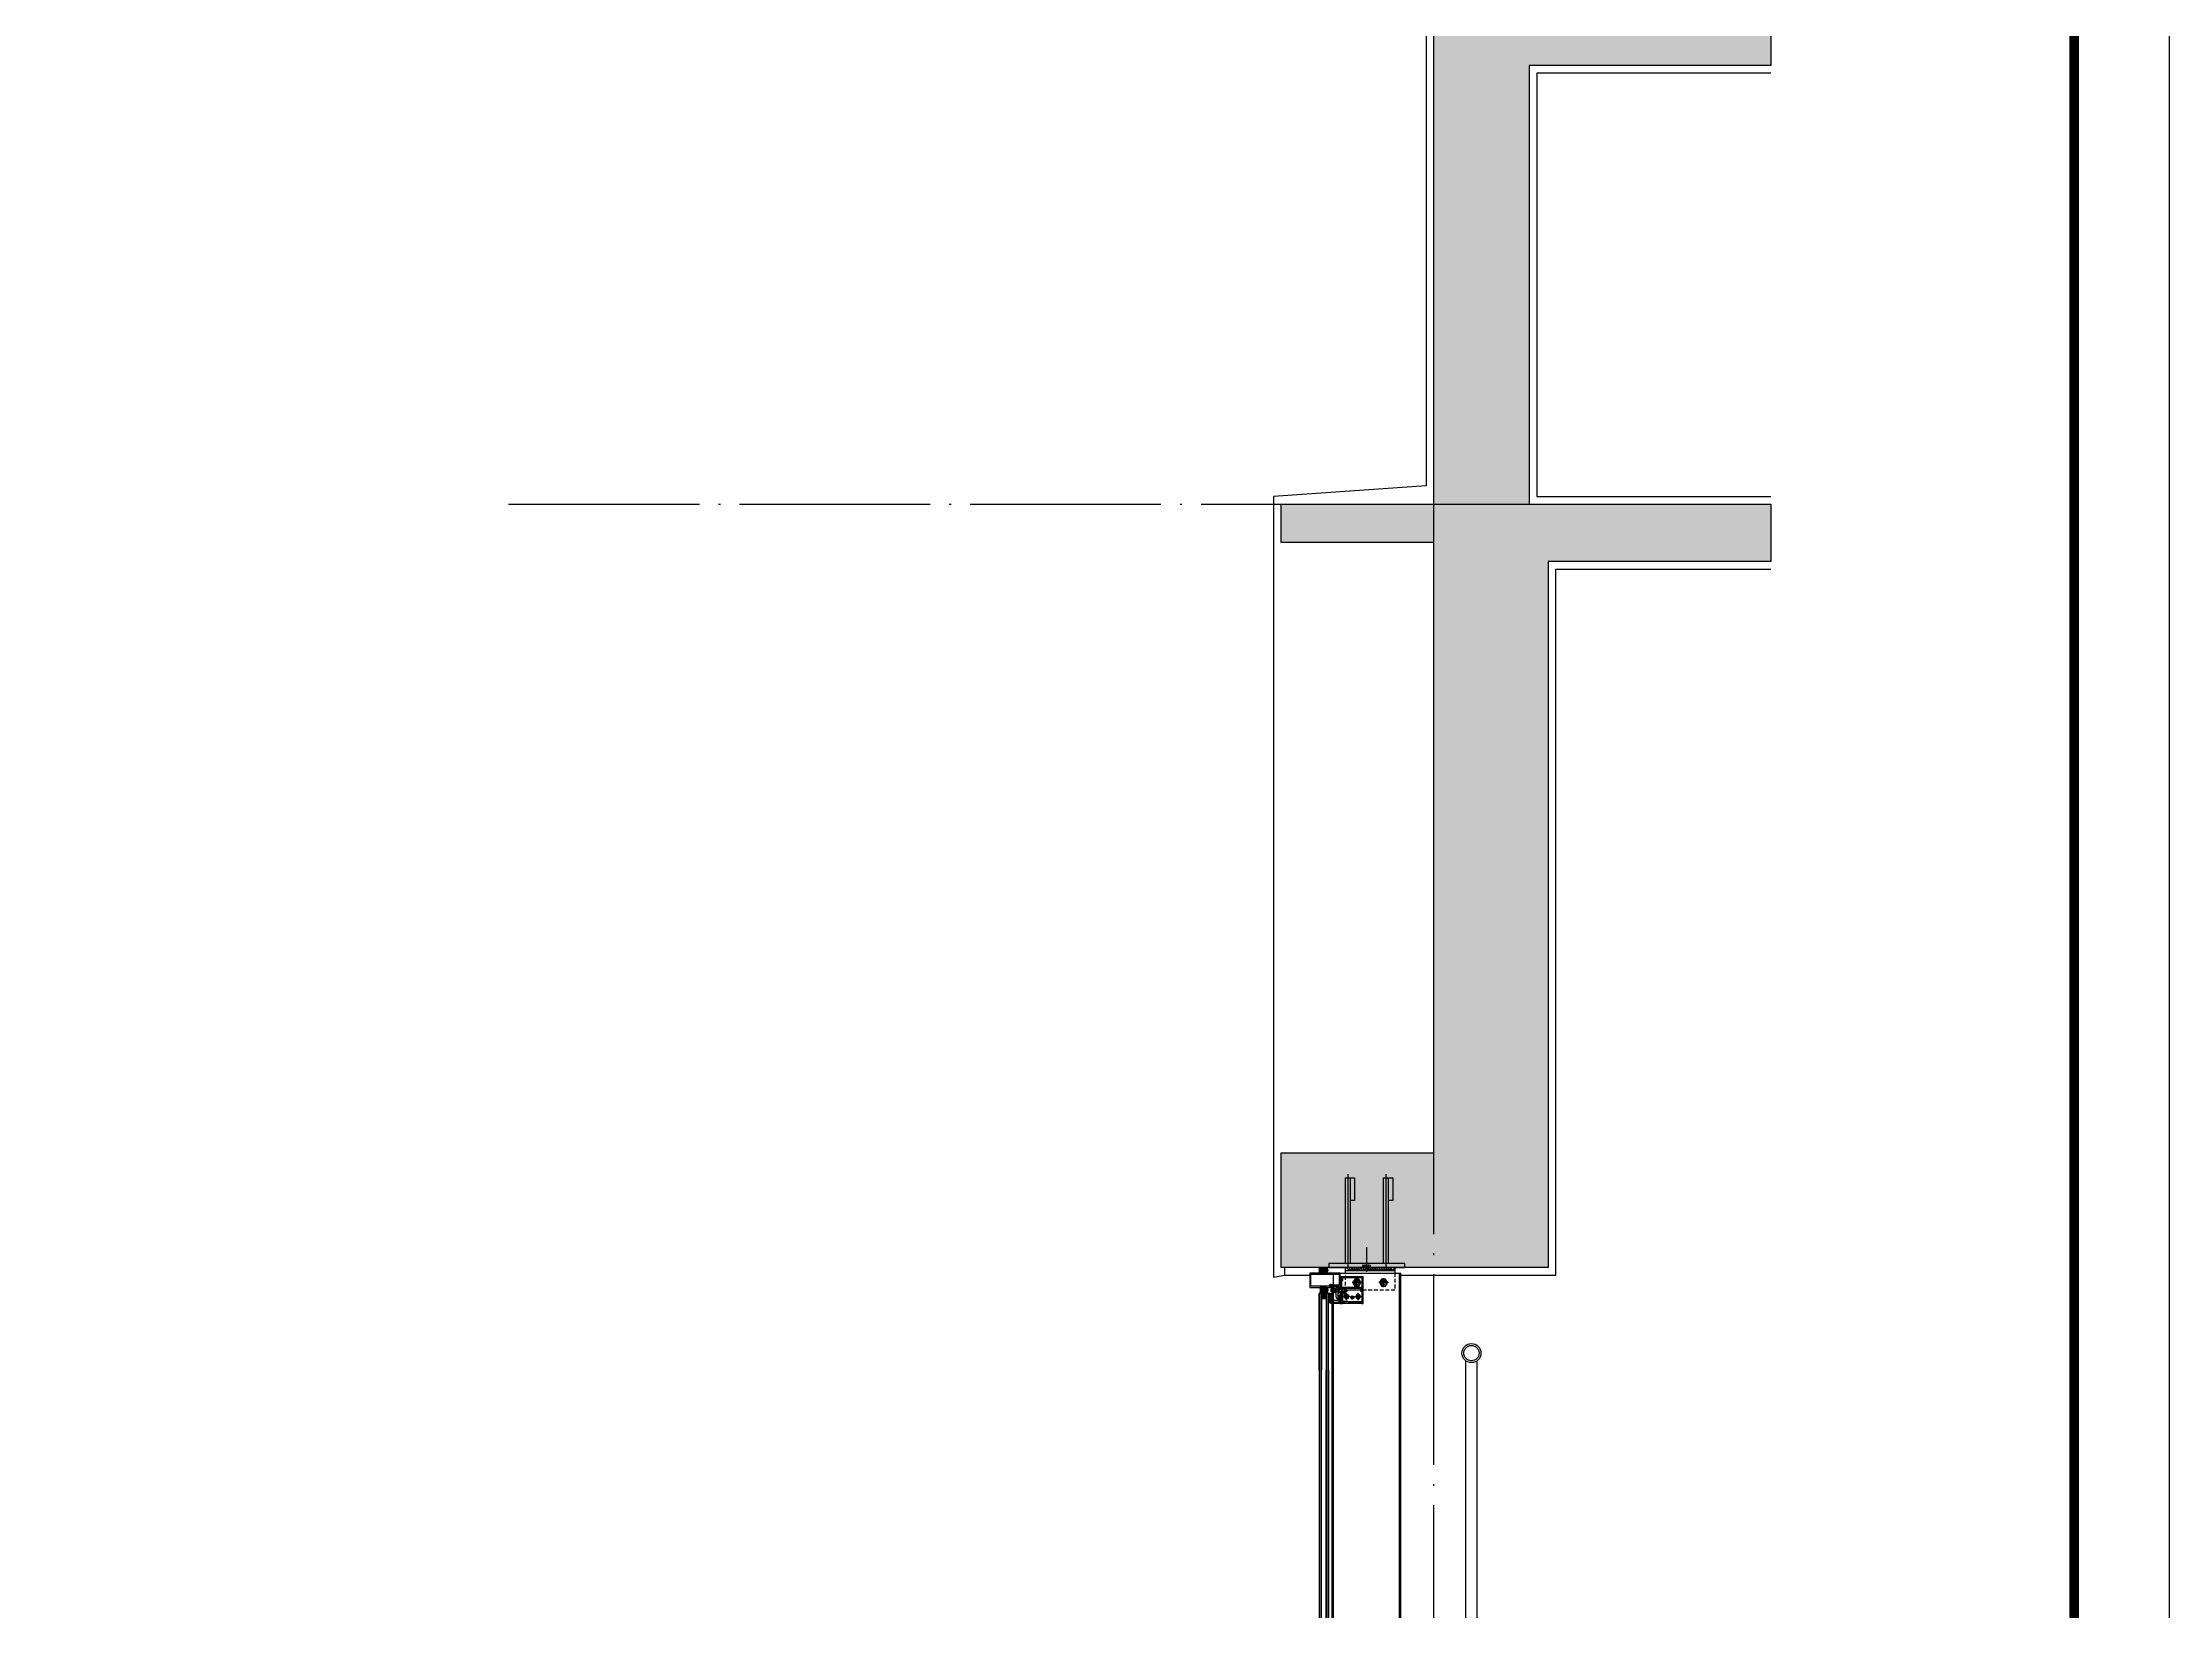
# Model space of a CAD drawing. Extents: x 6843040 to 15500510, y -6507076 to -4940511.
# Drawn here: x 7660575 to 7666151, y -6154446 to -6150335 of the extents above; entities that cross this region are included whole.
import ezdxf
from ezdxf.enums import TextEntityAlignment as Align

# ---------------------------------------------------------------- set-up
doc = ezdxf.new("R2010")
doc.units = 0
doc.header["$LTSCALE"] = 1000
doc.header["$MEASUREMENT"] = 0
for name, pattern in [('ACAD_ISO04W100', [30.5, 24, -3, 0.5, -3]), ('CENTER', [50.8, 31.75, -6.35, 6.35, -6.35]), ('CONTINOUS', [0]), ('DASH', [0.35, 0.25, -0.1]), ('DASHED', [0.75, 0.5, -0.25]), ('DOTE', [2.42, 2, -0.2, 0.02, -0.2]), ('HIDDEN', [0.375, 0.25, -0.125])]:
    doc.linetypes.add(name, pattern=pattern)
for name, color, linetype in [('-07B2-附件', 8, 'Continuous'), ('1', 1, 'Continuous'), ('3T_WOOD', 21, 'Continuous'), ('A.P', 21, 'Continuous'), ('Bolt', 240, 'Continuous'), ('CENTER中心线层', 1, 'CENTER'), ('COLUMN', 10, 'Continuous'), ('DOTE', 8, 'DOTE'), ('FASTENER紧固件', 2, 'Continuous'), ('FRSTENER紧固件', 2, 'Continuous'), ('GC', 3, 'Continuous'), ('LT-dim 20', 253, 'Continuous'), ('LT-dim 50', 253, 'Continuous'), ('LT-dim 8', 253, 'Continuous'), ('LT-Fill-玻璃1', 14, 'Continuous'), ('LT-中线', 6, 'Continuous'), ('LT-文字标注', 7, 'Continuous'), ('LT-焊缝', 1, 'Continuous'), ('LT-玻璃', 4, 'Continuous'), ('LT-细线', 1, 'Continuous'), ('LT-铝板', 31, 'Continuous'), ('PJ', 25, 'Continuous'), ('PUB_HATCH', 8, 'Continuous'), ('PUB_TITLE', 4, 'Continuous'), ('STELL', 2, 'Continuous'), ('WALL6', 5, 'Continuous'), ('XC', 61, 'Continuous'), ('XX', 8, 'DASHED'), ('ZX', 1, 'CENTER'), ('密封胶填充', 111, 'Continuous'), ('批荡层', 213, 'Continuous'), ('泡沫棒填充', 71, 'Continuous')]:
    doc.layers.add(name, color=color, linetype=linetype)
for name, color, linetype, lineweight in [('002CEN', 1, 'CENTER', 13), ('003DOT', 253, 'HIDDEN', 13), ('009CON', 6, 'CONTINOUS', 15)]:
    doc.layers.add(name, color=color, linetype=linetype, lineweight=lineweight)
doc.styles.add('LT-文字标注', font='romans.shx', dxfattribs={"width": 0.8, "bigfont": 'gbhzfs.shx'})

# ---------------------------------------------------------------- blocks, each defined once
blk = doc.blocks.new('gtdwer34')
at = {"layer": 'WALL6'}
h = blk.add_hatch(dxfattribs=at)
h.set_pattern_fill('ANSI32', color=256, scale=2, style=0)
h.set_pattern_definition([(45, (2115741.957, -882245.928), (-6.73519209, 6.73519209), []), (45, (2115746.447, -882245.928), (-6.73519209, 6.73519209), [])])
h.paths.add_polyline_path([(44309.1, -285946.8), (44243.2, -285946.8), (44243.2, -285953.2), (44309.1, -285953.2)])
for p, q in [((44261.4, -285908.7), (44261.4, -284868.8)), ((44291.4, -285908.8), (44291.4, -284868.8))]:
    blk.add_line(p, q, dxfattribs=at)
at = {"layer": 'WALL6', "linetype": 'DASH', "ltscale": 0.05}
for p, q in [((44261.4, -285946.8), (44261.4, -285908.7)), ((44291.4, -285946.8), (44291.3, -285908.7))]:
    blk.add_line(p, q, dxfattribs=at)
at = {"layer": 'WALL6'}
for points in [[(44249.6, -285924.1), (44249.6, -285919.6, 0.231992), (44261.4, -285908.7), (44290.9, -285908.7)], [(44303, -285924.1), (44303.1, -285919.6, -0.231992), (44291.3, -285908.7), (44285.9, -285908.7)]]:
    blk.add_lwpolyline(points, format="xyb", dxfattribs=at)
blk.add_lwpolyline([(44303.1, -285919.6), (44250, -285919.6)], dxfattribs=at)
blk.add_lwpolyline([(44243.2, -285946.8), (44309.1, -285946.8), (44309.1, -285953.2), (44243.2, -285953.2)], close=True, dxfattribs=at)
at = {"layer": 'WALL6', "linetype": 'DASH', "ltscale": 0.05}
for points in [[(44288.2, -286021.9), (44304.1, -286021.9), (44304.1, -285955.4), (44251, -285955.4), (44251, -286021.9), (44268.4, -286021.9)], [(44304.1, -286021.9), (44304.1, -285955.4), (44251, -285955.4), (44251, -286021.9), (44268.4, -286021.9)], [(44288.2, -286016.9), (44299.1, -286016.9), (44299.1, -285960.4), (44256, -285960.4), (44256, -286016.9), (44268.4, -286016.9)], [(44268.4, -286016.9), (44268.4, -286021.9)], [(44288.2, -286016.9), (44288.2, -286021.9)]]:
    blk.add_lwpolyline(points, dxfattribs=at)
at = {"layer": 'WALL6'}
for radius in [25, 20]:
    blk.add_circle((44276.4, -284848.8), radius, dxfattribs=at)
blk = doc.blocks.new('LT-BLK-20220127160324', base_point=(-28533.2, -2765.2))
at = {"color": 1, "linetype": 'ACAD_ISO04W100', "ltscale": 0.4}
for p, q in [((-28777.8, -2715.2), (-28533.2, -2715.2)), ((-28521.3, -2765.2), (-28586, -2765.2)), ((-28777.8, -2815.2), (-28533.2, -2815.2))]:
    blk.add_line(p, q, dxfattribs=at)
at = {"layer": 'GC', "color": 3}
blk.add_lwpolyline([(-28543.2, -2865.2), (-28543.2, -2665.2), (-28533.2, -2665.2), (-28533.2, -2865.2)], close=True, dxfattribs=at)
for points in [[(-28543.2, -2709.2), (-28768.2, -2709.2)], [(-28768.2, -2709.2), (-28768.2, -2733.2), (-28708.2, -2733.2), (-28708.2, -2721.2)], [(-28543.2, -2809.2), (-28768.2, -2809.2)], [(-28768.2, -2809.2), (-28768.2, -2833.2), (-28708.2, -2833.2), (-28708.2, -2821.2)]]:
    blk.add_lwpolyline(points, dxfattribs=at)
at = {"layer": 'GC', "ltscale": 3}
for points in [[(-28768.2, -2721.2), (-28543.2, -2721.2)], [(-28768.2, -2821.2), (-28543.2, -2821.2)]]:
    blk.add_lwpolyline(points, dxfattribs=at)
at = {"layer": 'LT-文字标注', "style": 'LT-文字标注', "width": 0.8}
blk.add_text('MJ-01', height=6, rotation=270, dxfattribs=at).set_placement((-28541.6, -2776.9), align=Align.BOTTOM_RIGHT)
blk = doc.blocks.new('LT-BLK-20221110170712', base_point=(70366.6, 148976.2))
at = {"layer": 'LT-铝板'}
blk.add_lwpolyline([(70377.3, 148988.7), (70366.8, 148988.7, 0.414214), (70366.3, 148988.2), (70366.3, 148986.2, 0.414214), (70366.8, 148985.7), (70370.3, 148985.7, -0.414214), (70370.8, 148985.2), (70370.8, 148981.7), (70370.8, 148978.2, -0.414214), (70370.3, 148977.7), (70366.8, 148977.7, 0.414214), (70366.3, 148977.2), (70366.3, 148975.2, 0.414214), (70366.8, 148974.7), (70372.3, 148974.7, -0.414214), (70372.8, 148974.2), (70372.8, 148962.7, -0.414214), (70372.3, 148962.2, 0.414214), (70371.8, 148961.7), (70371.8, 148960.7, 0.414214), (70372.3, 148960.2), (70375.3, 148960.2, 0.339454), (70375.8, 148960.6), (70377.3, 148966.2), (70377.3, 148981.2), (70376.8, 148981.7), (70377.3, 148982.2)], format="xyb", close=True, dxfattribs=at)
blk = doc.blocks.new('LT-BLK-20221110170740', base_point=(70370.1, 148964.7))
at = {"layer": 'LT-细线', "lineweight": 25}
blk.add_lwpolyline([(70366.5, 148952.2), (70366.5, 148951.4, 0.414214), (70366.7, 148951.2), (70367.6, 148951.2, 0.414214), (70367.8, 148951.4), (70367.8, 148963.2, -0.414214), (70368, 148963.3), (70369, 148963.3, -0.487404), (70369.1, 148963.2), (70369.1, 148962, 0.414214), (70369.3, 148961.8), (70370, 148961.8, 0.414214), (70370.1, 148962), (70370.1, 148967.5, 0.414214), (70370, 148967.6), (70369.3, 148967.6, 0.414214), (70369.1, 148967.5), (70369.1, 148966.3, -0.487404), (70369, 148966.1), (70368, 148966.1, -0.414214), (70367.8, 148966.3), (70367.8, 148969, 0.414214), (70367.6, 148969.2), (70366.7, 148969.2, 0.414214), (70366.5, 148969), (70366.5, 148968.2, -0.287157), (70366.5, 148966.2, -0.287157), (70366.5, 148964.2, -0.287157), (70366.5, 148962.2, -0.287157), (70366.5, 148960.2, -0.287157), (70366.5, 148958.2, -0.287157), (70366.5, 148956.2, -0.287157), (70366.5, 148954.2, -0.287157)], format="xyb", close=True, dxfattribs=at)
blk = doc.blocks.new('LT-BLK-20221110170832', base_point=(70370.1, 148964.7))
at = {"layer": '1'}
h = blk.add_hatch(dxfattribs=at)
h.set_pattern_fill('ANSI31', color=252, scale=0.3, angle=-180, style=0)
h.set_pattern_definition([(315, (69125.05355, 144959.7555), (-0.6735192, -0.6735192), [])])
h.paths.add_polyline_path([(70367.8, 148963.2, -0.414214), (70368, 148963.3), (70369, 148963.3, -0.487404), (70369.1, 148963.2), (70369.1, 148962, 0.414214), (70369.3, 148961.8), (70370, 148961.8, 0.414214), (70370.1, 148962), (70370.1, 148967.5, 0.414214), (70370, 148967.6), (70369.3, 148967.6, 0.414214), (70369.1, 148967.5), (70369.1, 148966.3, -0.487404), (70369, 148966.1), (70368, 148966.1, -0.414214), (70367.8, 148966.3), (70367.8, 148969, 0.414214), (70367.6, 148969.2), (70366.7, 148969.2, 0.414214), (70366.5, 148969), (70366.5, 148968.2, -0.287157), (70366.5, 148966.2, -0.287157), (70366.5, 148964.2, -0.287157), (70366.5, 148962.2, -0.287157), (70366.5, 148960.2, -0.287157), (70366.5, 148958.2, -0.287157), (70366.5, 148956.2, -0.287157), (70366.5, 148954.2, -0.287157), (70366.5, 148952.2), (70366.5, 148951.4, 0.414214), (70366.7, 148951.2), (70367.6, 148951.2, 0.414214), (70367.8, 148951.4)])
at = {"layer": 'LT-细线'}
blk.add_blockref('LT-BLK-20221110170740', (70370.1, 148964.7), dxfattribs=at)
blk = doc.blocks.new('LT-BLK-20221110170731', base_point=(70370.1, 148951.3))
at = {"layer": 'LT-铝板'}
for points in [[(70391.5, 148949.7, 0.414214), (70391, 148950.2), (70389, 148950.2, -0.414214), (70387.5, 148951.7), (70387.5, 148976.2, 0.414214), (70387, 148976.7), (70386, 148976.7, 0.414214), (70385.5, 148976.2), (70385.5, 148959.2, -0.414214), (70385, 148958.7), (70372.6, 148958.7, -0.414214), (70372.1, 148959.2), (70372.1, 148969.8, -0.267949), (70372.4, 148970.3, 0.267949), (70372.6, 148970.7), (70372.6, 148970.7, 0.414214), (70372.1, 148971.2), (70367.4, 148971.2, 0.414214), (70366.6, 148970.5), (70366.6, 148970.5, 0.402543), (70367.3, 148969.7, -0.402543), (70367.8, 148969.2), (70367.8, 148967.2, 0.414214), (70368.3, 148966.7, 0.414214), (70368.8, 148967.2), (70368.8, 148967.7, -0.414214), (70369.3, 148968.2), (70369.6, 148968.2, -0.414214), (70370.1, 148967.7), (70370.1, 148961.7, -0.414214), (70369.6, 148961.2), (70369.3, 148961.2, -0.414214), (70368.8, 148961.7), (70368.8, 148962.2, 0.414214), (70368.3, 148962.7), (70368.3, 148962.7, 0.414214), (70367.8, 148962.2), (70367.8, 148951.2, -0.402543), (70367.3, 148950.7, 0.402543), (70366.6, 148950, 0.414214), (70367.4, 148949.2), (70391, 148949.2, 0.414214)], [(70385, 148951.2, 0.414214), (70385.5, 148951.7), (70385.5, 148956.7, 0.414214), (70385, 148957.2), (70370.3, 148957.2, 0.414214), (70369.8, 148956.7), (70369.8, 148951.7, 0.414214), (70370.3, 148951.2)]]:
    blk.add_lwpolyline(points, format="xyb", close=True, dxfattribs=at)
blk = doc.blocks.new('LT-BLK-20221110171121', base_point=(70395.5, 148950.2))
at = {"layer": '1'}
h = blk.add_hatch(dxfattribs=at)
h.set_pattern_fill('ANSI37', color=252, scale=0.5, angle=-180, style=0)
h.set_pattern_definition([(315, (70258.9578, 147994.0747), (-1.122532, -1.122532), []), (225, (70258.9578, 147994.0747), (-1.122532, 1.122532), [])])
h.paths.add_polyline_path([(70387.5, 148973.7), (70387.5, 148956.7), (70397.5, 148956.7), (70397.5, 148973.7)])
at = {"layer": '1', "color": 252}
for p, q in [((70397.5, 148948.9), (70387.5, 148956.7)), ((70397.5, 148956.7), (70387.5, 148948.9)), ((70397.5, 148948.9), (70387.5, 148956.7)), ((70397.5, 148956.7), (70387.5, 148948.9))]:
    blk.add_line(p, q, dxfattribs=at)
at = {"layer": 'LT-细线'}
for points in [[(70397.5, 148972.7), (70398.5, 148973.7), (70387.5, 148973.7)], [(70397.5, 148972.7), (70397.5, 148948.9), (70387.5, 148948.9), (70387.5, 148973.7)], [(70387.5, 148956.7), (70397.5, 148956.7)]]:
    blk.add_lwpolyline(points, dxfattribs=at)
blk = doc.blocks.new('LT-耐候密封胶缝')
at = {"layer": '密封胶填充'}
h = blk.add_hatch(dxfattribs=at)
h.set_pattern_fill('ANSI38', color=8, scale=0.04, angle=180, style=0)
h.set_pattern_definition([(225, (-9e-13, 6e-11), (0.0449013, -0.0449013), []), (315, (-9e-13, 6e-11), (0.134704, -0.0449013), [0.15875, -0.09525])])
edge = h.paths.add_edge_path()
edge.add_line((0.5, -1), (0.5, -0.02))
edge.add_arc((0, 1.8), 1.89, 254.6198, 285.3802, ccw=False)
edge.add_line((-0.5, -0.02), (-0.5, -1))
edge.add_arc((0, -1), 0.5, 0, 180, ccw=False)
at = {"layer": '泡沫棒填充'}
h = blk.add_hatch(dxfattribs=at)
h.set_pattern_fill('HONEY', color=8, scale=0.026667, angle=180, style=0)
h.set_pattern_definition([(180, (104.55329, -12.9341), (-0.127, -0.073323467), [0.08466667, -0.16933333]), (300, (104.55329, -12.9341), (0.126999985, -0.073323493), [0.08466667, -0.16933333]), (240, (104.55329, -12.9341), (-1.5e-08, -0.14664696), [-0.16933333, 0.08466667])])
h.paths.add_polyline_path([(0.5, -1, -1), (-0.5, -1, -1)])
at = {"layer": 'LT-细线'}
for points in [[(-0.5, -1), (-0.5, -0.02)], [(0.5, -0.02), (0.5, -1)]]:
    blk.add_lwpolyline(points, dxfattribs=at)
blk.add_lwpolyline([(-0.5, -0.02, 0.135029), (0.5, -0.02, 0.135029)], format="xyb", dxfattribs=at)
blk.add_circle((0, -1), 0.5, dxfattribs=at)
blk = doc.blocks.new('*U251')
at = {"layer": '-07B2-附件', "color": 6, "lineweight": -3}
for p, q in [((-5, 3.6), (-5, 0)), ((5, 0), (-5, 0)), ((-3, -15.1), (-3, 0)), ((0, 3.6), (0, 0)), ((0, 3.6), (0, 0)), ((3, -15.1), (3, 0)), ((5, 3.6), (5, 0)), ((6, -15.1), (-6, -15.1)), ((-6, -16.7), (-6, -15.1)), ((6, -16.7), (-6, -16.7)), ((-5.8, -23.1), (-5.8, -18.7)), ((-4.6, -18.3), (-4.6, -16.7)), ((4.6, -18.3), (-4.6, -18.3)), ((-4.3, -23.5), (4.3, -23.5)), ((3.9, -18.3), (-3.9, -18.3)), ((-3, -6), (-2.4, -7.2)), ((3, -6), (-3, -6)), ((3, -7.2), (-3, -7.2)), ((-3, -27.5), (-3, -23.5)), ((3, -27.5), (-3, -27.5)), ((-3, -27.5), (-2.4, -28.1)), ((-2.9, -23.1), (-2.9, -18.7)), ((-2.4, -15.1), (-2.4, -7.2)), ((-2.4, -28.1), (-2.4, -23.5)), ((2.4, -28.1), (-2.4, -28.1)), ((0, -18.3), (-0.9, -16.7)), ((0.9, -18.3), (0, -16.7)), ((3, -6), (2.4, -7.2)), ((2.4, -15.1), (2.4, -7.2)), ((2.4, -28.1), (2.4, -23.5)), ((3, -27.5), (2.4, -28.1)), ((2.9, -23.1), (2.9, -18.7)), ((3, -27.5), (3, -23.5)), ((4.6, -18.3), (4.6, -16.7)), ((5.8, -23.1), (5.8, -18.7)), ((6, -16.7), (6, -15.1))]:
    blk.add_line(p, q, dxfattribs=at)
blk.add_lwpolyline([(-2.5, 4.1), (2.5, 4.1)], dxfattribs=at)
for centre, radius, start, end in [((-2.5, -2.8), 6.91, 68.794, 111.206), ((2.5, -2.8), 6.91, 68.794, 111.206), ((-4.3, -21.2), 2.89, 60, 120), ((-4.3, -20.6), 2.89, 240, 300), ((0, -29.3), 11, 74.7385, 105.2615), ((0, -12.5), 11, 254.7385, 285.2615), ((4.3, -21.2), 2.89, 60, 120), ((4.3, -20.6), 2.89, 240, 300)]:
    blk.add_arc(centre, radius, start, end, dxfattribs=at)
blk = doc.blocks.new('*U167')
at = {"layer": 'CENTER中心线层', "ltscale": 3}
for p, q in [((5.2, 0), (-4.7, 0)), ((0, 5), (0, -5))]:
    blk.add_line(p, q, dxfattribs=at)
at = {"layer": 'FASTENER紧固件'}
for p, q in [((-2.5, 0.6), (-0.6, 0.4)), ((-2.1, 0.6), (-2.1, -0.6)), ((-1.6, 0.5), (-0.8, 0.8)), ((-0.5, 1.6), (-0.8, 0.8)), ((-0.8, 0.8), (-0.4, 0.4)), ((-0.6, 2.5), (-0.4, 0.6)), ((0.6, 2.1), (-0.6, 2.1)), ((-0.6, 0.4), (-0.4, 0.4)), ((-0.6, -0.4), (-0.6, 0.4)), ((-0.4, 0.4), (-0.4, 0.6)), ((-0.4, 0.6), (0.4, 0.6)), ((0.6, 2.5), (0.4, 0.6)), ((0.8, 0.8), (0.4, 0.4)), ((0.4, 0.6), (0.4, 0.4)), ((0.4, 0.4), (0.6, 0.4)), ((0.5, 1.6), (0.8, 0.8)), ((2.5, 0.6), (0.6, 0.4)), ((0.6, 0.4), (0.6, -0.4)), ((1.6, 0.5), (0.8, 0.8)), ((2.1, 0.6), (2.1, -0.6)), ((-2.5, -0.6), (-0.6, -0.4)), ((-1.6, -0.5), (-0.8, -0.8)), ((-0.8, -0.8), (-0.4, -0.4)), ((-0.5, -1.6), (-0.8, -0.8)), ((-0.4, -0.4), (-0.6, -0.4)), ((-0.6, -2.5), (-0.4, -0.6)), ((0.6, -2.1), (-0.6, -2.1)), ((-0.4, -0.6), (-0.4, -0.4)), ((0.4, -0.6), (-0.4, -0.6)), ((0.6, -0.4), (0.4, -0.4)), ((0.4, -0.4), (0.4, -0.6)), ((0.8, -0.8), (0.4, -0.4)), ((0.6, -2.5), (0.4, -0.6)), ((0.5, -1.6), (0.8, -0.8)), ((2.5, -0.6), (0.6, -0.4)), ((1.6, -0.5), (0.8, -0.8))]:
    blk.add_line(p, q, dxfattribs=at)
blk.add_circle((0, 0), 4, dxfattribs=at)
blk = doc.blocks.new('M6-W-F')
at = {"layer": 'PJ', "extrusion": (0.866025, -0.5, 0)}
for p, q in [((-3, 4.8), (-5.6, 0.2)), ((3, -4.8), (5.6, -0.2))]:
    blk.add_line(p, q, dxfattribs=at)
at = {"layer": 'PJ', "extrusion": (0, 1, 0)}
for p, q in [((2.6, 5), (-2.6, 5)), ((-2.6, -5), (2.6, -5))]:
    blk.add_line(p, q, dxfattribs=at)
at = {"layer": 'PJ', "extrusion": (0.866025, 0.5, 0)}
for p, q in [((5.6, 0.2), (3, 4.8)), ((-5.6, -0.2), (-3, -4.8))]:
    blk.add_line(p, q, dxfattribs=at)
at = {"layer": 'PJ'}
for radius in [6, 4.45, 2.46]:
    blk.add_circle((0, 0), radius, dxfattribs=at)
for radius, start, end in [(5.65, 177.7395, 182.2605), (5.65, 117.7395, 122.2605), (3, 275.7296, 185.7296), (5.65, 57.7395, 62.2605), (5.65, 357.7395, 2.2605), (5.65, 237.7395, 242.2605), (5.65, 297.7395, 302.2605)]:
    blk.add_arc((0, 0), radius, start, end, dxfattribs=at)
at = {"layer": 'ZX', "ltscale": 0.6, "extrusion": (1, 0, 0)}
blk.add_line((0, -9.5), (0, 9.5), dxfattribs=at)
at = {"layer": 'ZX', "ltscale": 0.6, "extrusion": (0, 1, 0)}
blk.add_line((9.5, 0), (-9.5, 0), dxfattribs=at)
blk = doc.blocks.new('LT-BLK-20240527212027', base_point=(-4578.7, 6644.9))
at = {"layer": 'LT-中线', "ltscale": 10}
for p, q in [((-4558.2, 6648.9), (-4601.2, 6648.9)), ((-4601.2, 6644.9), (-4601.2, 6648.9)), ((-4558.2, 6644.9), (-4601.2, 6644.9)), ((-4597.2, 6641.4), (-4601.2, 6641.4)), ((-4601.2, 6641.4), (-4601.2, 6614.4)), ((-4597.2, 6644.9), (-4597.2, 6641.4)), ((-4562.2, 6644.9), (-4562.2, 6641.4)), ((-4558.2, 6641.4), (-4562.2, 6641.4)), ((-4558.2, 6644.9), (-4558.2, 6648.9)), ((-4558.2, 6641.4), (-4558.2, 6635.1)), ((-4564.2, 6614.4), (-4601.2, 6614.4)), ((-4564.2, 6614.4), (-4550.7, 6614.4)), ((-4550.7, 6635.1), (-4558.2, 6635.1)), ((-4550.7, 6614.4), (-4550.7, 6635.1))]:
    blk.add_line(p, q, dxfattribs=at)
at = {"layer": 'FRSTENER紧固件', "xscale": -1, "rotation": 180}
blk.add_blockref('*U167', (-4575.9, 6624.4), dxfattribs=at)
at = {"layer": 'PJ'}
blk.add_blockref('M6-W-F', (-4591.2, 6626.9), dxfattribs=at)
at = {"layer": 'PJ', "xscale": -1}
blk.add_blockref('M6-W-F', (-4560.7, 6626.9), dxfattribs=at)
blk = doc.blocks.new('LT-BLK-20240527212049', base_point=(-4575.8, 6610.9))
at = {"layer": 'LT-铝板'}
blk.add_lwpolyline([(-4552.6, 6614.7, 1), (-4552.6, 6616), (-4554.1, 6616, 0.414214), (-4555.1, 6615), (-4555.1, 6613.1, -0.414214), (-4555.6, 6612.6), (-4595.8, 6612.6, -0.414214), (-4596.3, 6613.1), (-4596.3, 6616, 0.654649), (-4596.8, 6616.2), (-4598, 6615, 0.504901), (-4598, 6614.6), (-4597.6, 6614.3), (-4597.6, 6612.6), (-4600.7, 6612.6, 0.414214), (-4601, 6612.3), (-4601, 6611.2, 0.414214), (-4600.7, 6610.9), (-4551, 6610.9, 0.916331), (-4550.9, 6612.2), (-4553.8, 6612.7), (-4553.8, 6614.7)], format="xyb", close=True, dxfattribs=at)
blk = doc.blocks.new('LT-BLK-20240910160700', base_point=(-5089123.4, -205701.6))
at = {"layer": 'LT-铝板'}
for points in [[(-5089076.9, -205700.1), (-5089076.9, -205695.8), (-5089120.9, -205695.8), (-5089120.9, -205700.1), (-5089116.9, -205700.1), (-5089116.9, -205703.1), (-5089120.9, -205703.1), (-5089120.9, -205733), (-5089117.8, -205733, -1), (-5089117.8, -205734.8), (-5089120.4, -205734.8), (-5089120.4, -205736.6), (-5089123.4, -205736.6), (-5089123.4, -205666.6), (-5089063.4, -205666.6), (-5089063.4, -205669.8), (-5089064.6, -205669.8), (-5089064.6, -205668.8), (-5089067.6, -205668.8), (-5089067.6, -205674.4), (-5089064.6, -205674.4), (-5089064.6, -205673.3), (-5089063.4, -205673.3), (-5089063.4, -205687.1), (-5089063.4, -205687.1), (-5089063.4, -205690.1), (-5089063.4, -205690.1), (-5089063.4, -205692.3), (-5089063.9, -205692.3), (-5089063.9, -205695.3), (-5089063.4, -205695.3), (-5089063.4, -205698.3), (-5089066.4, -205698.3), (-5089066.4, -205696.3), (-5089073.4, -205696.3, 0.414214), (-5089074.4, -205697.3), (-5089074.4, -205705.8, 0.414214), (-5089073.4, -205706.8), (-5089066.4, -205706.8), (-5089066.4, -205704.8), (-5089063.4, -205704.8), (-5089063.4, -205707.8), (-5089063.9, -205707.8), (-5089063.9, -205710.8), (-5089063.4, -205710.8), (-5089063.4, -205729.8), (-5089064.6, -205729.8), (-5089064.6, -205728.8), (-5089067.6, -205728.8), (-5089067.6, -205734.4), (-5089064.6, -205734.4), (-5089064.6, -205733.3), (-5089063.4, -205733.3), (-5089063.4, -205736.6), (-5089069.4, -205736.6), (-5089069.4, -205734.8), (-5089072, -205734.8, -1), (-5089072, -205733), (-5089069.4, -205733), (-5089069.4, -205728.1, -0.414214), (-5089067.9, -205726.6), (-5089066.4, -205726.6), (-5089066.4, -205710.3, 0.414214), (-5089067.4, -205709.3), (-5089075.9, -205709.3, -0.414214), (-5089076.9, -205708.3), (-5089076.9, -205703.1), (-5089080.9, -205703.1), (-5089080.9, -205700.1)], [(-5089120.9, -205692.8), (-5089120.9, -205669.6, -0.414214), (-5089119.9, -205668.6), (-5089069.6, -205668.6), (-5089069.6, -205675.1, 0.414214), (-5089068.1, -205676.6), (-5089066.4, -205676.6), (-5089066.4, -205692.3, -0.414214), (-5089067.9, -205693.8), (-5089119.9, -205693.8, -0.414214)]]:
    blk.add_lwpolyline(points, format="xyb", close=True, dxfattribs=at)
blk = doc.blocks.new('*U248')
at = {"layer": '002CEN', "ltscale": 5}
blk.add_line((-2.5, 0), (8.2, 0), dxfattribs=at)
at = {"layer": '003DOT', "ltscale": 5}
for p, q in [((0, 2), (6, 2)), ((0, -2), (6, -2))]:
    blk.add_line(p, q, dxfattribs=at)
at = {"layer": '009CON'}
for p, q in [((-1.7, 1.1), (-1.7, -1.1)), ((-0.4, 4.1), (0, 4.1)), ((0, 4.1), (0, -4.1)), ((7.5, 0), (8.3, 1.4)), ((-0.4, -4.1), (0, -4.1)), ((7.5, 0), (8.3, -1.4))]:
    blk.add_line(p, q, dxfattribs=at)
for centre, radius, start, end in [((5, 0), 6.8, 142.4424, 170.5515), ((7.2, 2), 1.2, 332.1348, 180), ((5, 0), 6.8, 189.4485, 217.5576), ((7.2, -2), 1.2, 180, 27.8652)]:
    blk.add_arc(centre, radius, start, end, dxfattribs=at)
blk = doc.blocks.new('GB41-M12-3')
at = {"color": 8, "linetype": 'CENTER'}
for p, q in [((-11.7, 0), (11.5, 0)), ((0, -12.7), (0, 12.5))]:
    blk.add_line(p, q, dxfattribs=at)
at = {"color": 8}
blk.add_circle((0, 0), 4.86, dxfattribs=at)
blk.add_arc((0, 0), 6, 259.36, 190.2215, dxfattribs=at)
at = {"layer": 'Bolt'}
blk.add_lwpolyline([(9, 5.2), (0, 10.4), (-9, 5.2), (-9, -5.2), (0, -10.4), (9, -5.2)], close=True, dxfattribs=at)
blk.add_circle((0, 0), 9, dxfattribs=at)
blk = doc.blocks.new('LT-BLK-20221111091121', base_point=(71587.7, 152078.7))
at = {"layer": 'LT-焊缝'}
blk.add_lwpolyline([(71694.6, 152073.5, 0.267949), (71697.6, 152078.7, -0.57735), (71688.6, 152073.5, 0.267949), (71691.6, 152078.7, -0.57735), (71682.6, 152073.5, 0.267949), (71685.6, 152078.7, -0.57735), (71676.6, 152073.5, 0.267949), (71679.6, 152078.7, -0.57735), (71670.6, 152073.5, 0.267949), (71673.6, 152078.7, -0.57735), (71664.6, 152073.5, 0.267949), (71667.6, 152078.7, -0.57735), (71658.6, 152073.5, 0.267949), (71661.6, 152078.7, -0.57735), (71652.6, 152073.5, 0.267949), (71655.6, 152078.7, -0.57735), (71646.6, 152073.5, 0.267949), (71649.6, 152078.7, -0.57735), (71640.6, 152073.5, 0.267949), (71643.6, 152078.7, -0.57735), (71634.6, 152073.5, 0.267949), (71637.6, 152078.7, -0.57735), (71628.6, 152073.5, 0.267949), (71631.6, 152078.7, -0.57735), (71622.6, 152073.5, 0.267949), (71625.6, 152078.7, -0.57735), (71616.6, 152073.5, 0.267949), (71619.6, 152078.7, -0.57735), (71610.6, 152073.5, 0.267949), (71613.6, 152078.7, -0.57735), (71604.6, 152073.5, 0.267949), (71607.6, 152078.7, -0.57735), (71598.6, 152073.5, 0.267949), (71601.6, 152078.7, -0.57735), (71592.6, 152073.5, 0.267949), (71595.6, 152078.7, -0.57735), (71586.6, 152073.5, 0.267949), (71589.6, 152078.7, -0.57735), (71580.6, 152073.5, 0.267949), (71583.6, 152078.7, -1), (71571.6, 152078.7)], format="xyb", dxfattribs=at)
at = {"layer": 'STELL'}
blk.add_line((71701.6, 152070.7), (71571.6, 152070.7), dxfattribs=at)
blk.add_lwpolyline([(71701.6, 152063.7), (71701.6, 152078.7), (71571.6, 152078.7), (71571.6, 152063.7)], dxfattribs=at)
at = {"layer": 'XX', "ltscale": 0.02}
for p, q in [((71571.6, 152063.7), (71571.6, 152018.7)), ((71701.6, 152016.2), (71701.6, 152063.7)), ((71571.6, 152018.7), (71701.6, 152018.7))]:
    blk.add_line(p, q, dxfattribs=at)
at = {"layer": 'Bolt', "xscale": -1, "rotation": 270}
for p in [(71601.6, 152038.7), (71671.6, 152038.7)]:
    blk.add_blockref('GB41-M12-3', p, dxfattribs=at)
blk = doc.blocks.new('LT-BLK-20240528090141', base_point=(2057.9, 290.5))
at = {"layer": 'XC'}
blk.add_line((2100.5, 295.6), (2059.2, 291.2), dxfattribs=at)
blk.add_lwpolyline([(2100.5, 295.6), (2107.6, 297.4, 0.340873), (2108, 297.9), (2108, 298.1, 0.414214), (2107.5, 298.6), (2079.2, 298.7, 0.057672), (2076.9, 298.4), (2057.5, 293.8, -0.325637), (2052.1, 296.1), (2050.5, 298.8, 0.266494), (2049.6, 299.3), (2047.4, 299.3, 0.613237), (2047, 298.5), (2052.2, 291.4, 0.239743), (2053, 291), (2055.9, 291, -0.414214), (2056.4, 290.5), (2056.4, 288.5, 0.414214), (2056.9, 288), (2057.9, 288, 0.414214), (2058.4, 288.5), (2058.4, 290.2, -0.374148), (2059.2, 291.2)], format="xyb", dxfattribs=at)
blk = doc.blocks.new('LT-BLK-20240528090345', base_point=(1986.4, 298.6))
at = {"layer": 'LT-细线'}
blk.add_lwpolyline([(1986.4, 301.6), (1986.4, 298.6), (2005.5, 298.6), (2005.5, 301.6), (1986.4, 301.6), (2005.5, 298.6), (1986.4, 298.6), (2005.5, 301.6)], dxfattribs=at)
blk = doc.blocks.new('*U264')
at = {"layer": '1'}
h = blk.add_hatch(dxfattribs=at)
h.set_pattern_fill('ANSI37', color=252, scale=0.5, angle=-180, style=0)
h.set_pattern_definition([(225, (6776707.0319, -51514.8134), (1.12253201513, -1.12253201513), []), (315, (6776707.0319, -51514.8134), (1.12253201513, 1.12253201513), [])])
h.paths.add_polyline_path([(6.2, 14.5), (4.7, 17.5), (3.7, 17.5), (3.7, 8.5), (2.7, 7.5), (16.7, 7.5), (15.7, 8.5), (15.7, 17.5), (14.7, 17.5), (13.2, 14.5)])
h = blk.add_hatch(dxfattribs=at)
h.set_pattern_fill('ANSI37', color=252, scale=0.1, angle=-180, style=0)
h.set_pattern_definition([(225, (6776707.03187, -51514.8134), (0.224506403027, -0.224506403027), []), (315, (6776707.03187, -51514.8134), (0.224506403027, 0.224506403027), [])])
h.paths.add_polyline_path([(15.7, 21.5), (14.7, 21.5), (14.7, 17.5), (15.7, 17.5)])
h.paths.add_polyline_path([(4.7, 21.5), (3.7, 21.5), (3.7, 17.5), (4.7, 17.5)])
h = blk.add_hatch(dxfattribs=at)
h.set_pattern_fill('HEX', color=252, scale=0.19, angle=-360, style=0)
h.set_pattern_definition([(360, (6776707.0319, -51514.8134), (1e-15, 1.0448594), [0.60325, -1.2065]), (120, (6776707.0319, -51514.8134), (-0.90487478378, -0.5224297), [0.60325, -1.2065]), (60, (6776707.6351, -51514.8134), (-0.90487478378, 0.5224297), [0.60325, -1.2065])])
edge = h.paths.add_edge_path()
edge.add_line((14.2, 17.6), (13, 15))
edge.add_line((14.2, 17.6), (14.2, 21))
edge.add_line((14.2, 21), (5.2, 21))
edge.add_line((5.2, 21), (5.2, 17.6))
edge.add_line((5.2, 17.6), (6.5, 15))
edge.add_line((6.5, 15), (13, 15))
h = blk.add_hatch(dxfattribs=at)
h.set_pattern_fill('ANSI37', color=252, scale=0.5, angle=-270, style=0)
h.set_pattern_definition([(135, (-289720.0529, -1679555.0618), (-1.1225320151, -1.1225320151), []), (225, (-289720.0529, -1679555.0618), (1.1225320151, -1.1225320151), [])])
h.paths.add_polyline_path([(6.2, -14.5), (4.7, -17.5), (3.7, -17.5), (3.7, -8.5), (2.7, -7.5), (16.7, -7.5), (15.7, -8.5), (15.7, -17.5), (14.7, -17.5), (13.2, -14.5)])
h = blk.add_hatch(dxfattribs=at)
h.set_pattern_fill('ANSI37', color=252, scale=0.1, angle=-270, style=0)
h.set_pattern_definition([(135, (-289720.05292, -1679555.0618), (-0.224506403027, -0.224506403027), []), (225, (-289720.05292, -1679555.0618), (0.224506403027, -0.224506403027), [])])
h.paths.add_polyline_path([(15.7, -21.5), (14.7, -21.5), (14.7, -17.5), (15.7, -17.5)])
h.paths.add_polyline_path([(4.7, -21.5), (3.7, -21.5), (3.7, -17.5), (4.7, -17.5)])
h = blk.add_hatch(dxfattribs=at)
h.set_pattern_fill('HEX', color=252, scale=0.19, angle=-450, style=0)
h.set_pattern_definition([(270, (-289720.0529, -1679555.0618), (1.0448594, -1e-15), [0.60325, -1.2065]), (30, (-289720.0529, -1679555.0618), (-0.5224297, 0.9048747838), [0.60325, -1.2065]), (330, (-289720.0529, -1679555.665), (0.5224297, 0.9048747838), [0.60325, -1.2065])])
edge = h.paths.add_edge_path()
edge.add_line((14.2, -17.6), (13, -15))
edge.add_line((14.2, -17.6), (14.2, -21))
edge.add_line((14.2, -21), (5.2, -21))
edge.add_line((5.2, -21), (5.2, -17.6))
edge.add_line((5.2, -17.6), (6.5, -15))
edge.add_line((6.5, -15), (13, -15))
at = {"color": 253}
for points in [[(3.7, 17.5), (4.7, 17.5), (6.2, 14.5), (13.2, 14.5), (14.7, 17.5), (15.7, 17.5), (15.7, 8.5), (16.7, 7.5), (2.7, 7.5), (3.7, 8.5), (3.7, 17.5)], [(3.7, -17.5), (4.7, -17.5), (6.2, -14.5), (13.2, -14.5), (14.7, -17.5), (15.7, -17.5), (15.7, -8.5), (16.7, -7.5), (2.7, -7.5), (3.7, -8.5), (3.7, -17.5)]]:
    blk.add_lwpolyline(points, dxfattribs=at)
for points in [[(3.7, 21.5), (4.7, 21.5), (4.7, 17.5), (3.7, 17.5)], [(6.2, 14.5), (4.7, 17.5), (4.7, 21.5), (14.7, 21.5), (14.7, 17.5), (13.2, 14.5)], [(12.9, 15), (6.5, 15), (5.2, 17.6), (5.2, 21), (14.2, 21), (14.2, 17.6)], [(15.7, 21.5), (14.7, 21.5), (14.7, 17.5), (15.7, 17.5)], [(3.7, -21.5), (4.7, -21.5), (4.7, -17.5), (3.7, -17.5)], [(6.2, -14.5), (4.7, -17.5), (4.7, -21.5), (14.7, -21.5), (14.7, -17.5), (13.2, -14.5)], [(12.9, -15), (6.5, -15), (5.2, -17.6), (5.2, -21), (14.2, -21), (14.2, -17.6)], [(15.7, -21.5), (14.7, -21.5), (14.7, -17.5), (15.7, -17.5)]]:
    blk.add_lwpolyline(points, close=True, dxfattribs=at)
at = {"layer": 'GC', "color": 8, "linetype": 'HIDDEN', "ltscale": 20}
for p, q in [((35.2, -1529.3), (35.2, 1056)), ((208.2, -1529.3), (208.2, 1056))]:
    blk.add_line(p, q, dxfattribs=at)
at = {"layer": 'LT-玻璃', "color": 8}
for p, q in [((-1.3, 1056), (-1.3, 7.5)), ((2.7, 1056), (2.7, 7.5)), ((16.7, 1056), (16.7, 7.5)), ((20.7, 1056), (20.7, 7.5)), ((-1.3, -1529.3), (-1.3, -7.5)), ((2.7, -1529.3), (2.7, -7.5)), ((16.7, -1529.3), (16.7, -7.5)), ((20.7, -1529.3), (20.7, -7.5))]:
    blk.add_line(p, q, dxfattribs=at)
at = {"layer": 'LT-玻璃', "color": 150}
for points in [[(-2.3, 1056), (-2.3, 8.5), (-1.3, 7.5), (2.7, 7.5), (3.7, 8.5), (3.7, 1056)], [(21.7, 1056), (21.7, 8.5), (20.7, 7.5), (16.7, 7.5), (15.7, 8.5), (15.7, 1056)], [(-2.3, -1529.3), (-2.3, -8.5), (-1.3, -7.5), (2.7, -7.5), (3.7, -8.5), (3.7, -1529.3)], [(21.7, -1529.3), (21.7, -8.5), (20.7, -7.5), (16.7, -7.5), (15.7, -8.5), (15.7, -1529.3)]]:
    blk.add_lwpolyline(points, dxfattribs=at)
at = {"layer": 'LT-铝板'}
for p, q in [((31.7, -1529.3), (31.7, 1056)), ((211.7, -1529.3), (211.7, 1056))]:
    blk.add_line(p, q, dxfattribs=at)
at = {"layer": '-07B2-附件', "xscale": -1, "rotation": 270}
blk.add_blockref('*U251', (56.2, 0), dxfattribs=at)
at = {"xscale": -1}
for name, p in [('LT-BLK-20240528090345', (19.7, 4.6)), ('LT-BLK-20240528090141', (51.2, -3.6))]:
    blk.add_blockref(name, p, dxfattribs=at)
at = {"layer": 'LT-dim 20', "ltscale": 10, "xscale": -1}
for name, p in [('LT-BLK-20240527212027', (87.2, 1.5)), ('LT-BLK-20240527212049', (84.4, -35))]:
    blk.add_blockref(name, p, dxfattribs=at)
at = {"layer": 'LT-dim 8', "rotation": 180}
blk.add_blockref('LT-BLK-20221110171121', (23.7, 31), dxfattribs=at)
at = {"layer": 'LT-dim 8', "ltscale": 1000, "xscale": -1}
blk.add_blockref('LT-BLK-20240910160700', (112.7, 0), dxfattribs=at)
at = {"layer": 'LT-dim 8', "xscale": -1}
blk.add_blockref('LT-BLK-20221110171121', (23.7, -31), dxfattribs=at)
at = {"layer": 'LT-Fill-玻璃1', "xscale": -14.99939610215067, "yscale": 14.99939610215067, "zscale": 14.99939610215067, "rotation": 89.99852449144697}
blk.add_blockref('LT-耐候密封胶缝', (-1.3, 0), dxfattribs=at)
at = {"layer": 'LT-Fill-玻璃1', "rotation": 180}
for name, p in [('LT-BLK-20221110170731', (49.1, 32.9)), ('LT-BLK-20221110170712', (52.4, 5.5))]:
    blk.add_blockref(name, p, dxfattribs=at)
at = {"layer": 'LT-Fill-玻璃1', "xscale": -1}
for name, p in [('LT-BLK-20221110170712', (52.4, -5.5)), ('LT-BLK-20221110170731', (49.1, -32.9))]:
    blk.add_blockref(name, p, dxfattribs=at)
at = {"layer": 'LT-细线', "rotation": 180}
blk.add_blockref('LT-BLK-20221110170832', (49.1, 19.5), dxfattribs=at)
at = {"layer": 'LT-细线', "xscale": -1}
blk.add_blockref('LT-BLK-20221110170832', (49.1, -19.5), dxfattribs=at)

msp = doc.modelspace()

# ---------------------------------------------------------------- hatches: boundary and pattern name
at = {"layer": '1'}
h = msp.add_hatch(dxfattribs=at)
h.set_pattern_fill('ANSI37', color=252, scale=0.5, angle=-270, style=0)
h.set_pattern_definition([(135, (7374204.3246, -7833159.6551), (-1.1225320151, -1.1225320151), []), (225, (7374204.3246, -7833159.6551), (1.1225320151, -1.1225320151), [])])
h.paths.add_polyline_path([(7663930.6, -6153619.1), (7663929.1, -6153622.1), (7663928.1, -6153622.1), (7663928.1, -6153613.1), (7663927.1, -6153612.1), (7663941.1, -6153612.1), (7663940.1, -6153613.1), (7663940.1, -6153622.1), (7663939.1, -6153622.1), (7663937.6, -6153619.1)])
h = msp.add_hatch(dxfattribs=at)
h.set_pattern_fill('ANSI37', color=252, scale=0.1, angle=-270, style=0)
h.set_pattern_definition([(135, (7374204.32464, -7833159.6551), (-0.224506403027, -0.224506403027), []), (225, (7374204.32464, -7833159.6551), (0.224506403027, -0.224506403027), [])])
h.paths.add_polyline_path([(7663940.1, -6153626.1), (7663939.1, -6153626.1), (7663939.1, -6153622.1), (7663940.1, -6153622.1)])
h.paths.add_polyline_path([(7663929.1, -6153626.1), (7663928.1, -6153626.1), (7663928.1, -6153622.1), (7663929.1, -6153622.1)])
h = msp.add_hatch(dxfattribs=at)
h.set_pattern_fill('HEX', color=252, scale=0.19, angle=-450, style=0)
h.set_pattern_definition([(270, (7374204.3246, -7833159.6551), (1.0448594, -1e-15), [0.60325, -1.2065]), (30, (7374204.3246, -7833159.6551), (-0.5224297, 0.9048747838), [0.60325, -1.2065]), (330, (7374204.3246, -7833160.2584), (0.5224297, 0.9048747838), [0.60325, -1.2065])])
edge = h.paths.add_edge_path()
edge.add_line((7663938.6, -6153622.2), (7663937.4, -6153619.6))
edge.add_line((7663938.6, -6153622.2), (7663938.6, -6153625.6))
edge.add_line((7663938.6, -6153625.6), (7663929.6, -6153625.6))
edge.add_line((7663929.6, -6153625.6), (7663929.6, -6153622.2))
edge.add_line((7663929.6, -6153622.2), (7663930.9, -6153619.6))
edge.add_line((7663930.9, -6153619.6), (7663937.4, -6153619.6))
at = {"layer": 'PUB_HATCH'}
h = msp.add_hatch(dxfattribs=at)
h.set_pattern_fill('钢筋混凝土', color=256, scale=25, style=0)
h.set_pattern_definition([(45, (6437.5, 500), (-44.19417382, 44.19417382), []), (50, (6437.5, 500), (179.3150457, -15.6880337), [18.75, -206.25]), (355, (6437.5, 500), (-34.6878334, 188.0480334), [15, -165]), (100.4514, (6452.44, 498.7), (144.6273454, 172.3598855), [15.9350475, -175.285528]), (46.1842, (6437.5, 550), (266.810262, -41.3797536), [28.125, -309.375]), (96.6356, (6459.73, 546.55), (233.6656764, 243.529468), [23.902572, -262.92825]), (351.1842, (6437.5, 550), (233.665486, 243.52965), [22.5, -247.5]), (21, (6462.5, 537.5), (149.226763, -100.6547227), [18.75, -206.25]), (326, (6462.5, 537.5), (60.828833, 181.2875113), [15, -165]), (71.4514, (6474.94, 529.11), (210.055657, 80.6326242), [15.9350475, -175.285528]), (37.5, (6437.5, 500), (3.03996383, 83.22346346), [0, -163, 0, -167.5, 0, -165.625]), (7.5, (6437.5, 500), (65.7673844, 98.602928), [0, -95.5, 0, -159.25, 0, -63.125]), (327.5, (6381.75, 500), (133.45560904, -5.63871793), [0, -62.5, 0, -195, 0, -258.75]), (317.5, (6356.75, 500), (145.7965423, 25.0262456), [0, -81.25, 0, -129.5, 0, -183.75])])
h.paths.add_polyline_path([(7664472.1, -6147864.7), (7664472.1, -6150144.6), (7665106.1, -6150144.6), (7665106.1, -6150394.6), (7664472.1, -6150394.6), (7664472.1, -6151544.6), (7665106.1, -6151544.6), (7665106.1, -6151694.6), (7664522.1, -6151694.6), (7664522.1, -6153544.6), (7663822.1, -6153544.6), (7663822.1, -6153244.6), (7664222.1, -6153244.6), (7664222.1, -6151644.6), (7663822.1, -6151644.6), (7663822.1, -6151544.6), (7664222.1, -6151544.6), (7664222.1, -6147444.6), (7664472.1, -6147444.6), (7664472.1, -6147744.6)])

# ---------------------------------------------------------------- linework, layer by layer
at = {"color": 253}
msp.add_lwpolyline([(7663928.1, -6153622.1), (7663929.1, -6153622.1), (7663930.6, -6153619.1), (7663937.6, -6153619.1), (7663939.1, -6153622.1), (7663940.1, -6153622.1), (7663940.1, -6153613.1), (7663941.1, -6153612.1), (7663927.1, -6153612.1), (7663928.1, -6153613.1), (7663928.1, -6153622.1)], dxfattribs=at)
for points in [[(7663928.1, -6153626.1), (7663929.1, -6153626.1), (7663929.1, -6153622.1), (7663928.1, -6153622.1)], [(7663930.6, -6153619.1), (7663929.1, -6153622.1), (7663929.1, -6153626.1), (7663939.1, -6153626.1), (7663939.1, -6153622.1), (7663937.6, -6153619.1)], [(7663937.3, -6153619.6), (7663930.9, -6153619.6), (7663929.6, -6153622.2), (7663929.6, -6153625.6), (7663938.6, -6153625.6), (7663938.6, -6153622.2)], [(7663940.1, -6153626.1), (7663939.1, -6153626.1), (7663939.1, -6153622.1), (7663940.1, -6153622.1)]]:
    msp.add_lwpolyline(points, close=True, dxfattribs=at)
at = {"layer": '3T_WOOD'}
msp.add_lwpolyline([(7663947.9, -6153594.1), (7663970.4, -6153594.1), (7663970.4, -6153611.1), (7663973.4, -6153611.1), (7663973.4, -6153591.1), (7663947.9, -6153591.1)], close=True, dxfattribs=at)
at = {"layer": 'A.P'}
msp.add_lwpolyline([(7663974.1, -6153562.6), (7663974.1, -6153592.2), (7663977.1, -6153592.2), (7663977.1, -6153559.6), (7663897.1, -6153559.6), (7663897.1, -6153597.1), (7663960.9, -6153597.1), (7663960.9, -6153594.1), (7663900.1, -6153594.1), (7663900.1, -6153562.6)], close=True, dxfattribs=at)
at = {"layer": 'COLUMN'}
msp.add_lwpolyline([(7664472.1, -6147864.7), (7664472.1, -6150144.6), (7665106.1, -6150144.6), (7665106.1, -6150394.6), (7664472.1, -6150394.6), (7664472.1, -6151544.6), (7665106.1, -6151544.6), (7665106.1, -6151694.6), (7664522.1, -6151694.6), (7664522.1, -6153544.6), (7663822.1, -6153544.6), (7663822.1, -6153244.6), (7664222.1, -6153244.6), (7664222.1, -6151644.6), (7663822.1, -6151644.6), (7663822.1, -6151544.6), (7664222.1, -6151544.6), (7664222.1, -6147444.6), (7664472.1, -6147444.6), (7664472.1, -6147744.6), (7664472.1, -6147744.6), (7664472.1, -6147864.6)], dxfattribs=at)
at = {"layer": 'DOTE', "ltscale": 0.25}
msp.add_line((7664222.1, -6181287.4), (7664222.1, -6150444.6), dxfattribs=at)
at = {"layer": 'DOTE', "linetype": 'DOTE', "ltscale": 0.25}
msp.add_lwpolyline([(7661797.1, -6151544.6), (7665106.1, -6151544.6)], dxfattribs=at)
at = {"layer": 'GC', "color": 8, "linetype": 'HIDDEN', "ltscale": 20}
for p, q in [((7663959.6, -6153813.6), (7663959.6, -6153559.6)), ((7664132.6, -6153813.6), (7664132.6, -6153559.6))]:
    msp.add_line(p, q, dxfattribs=at)
at = {"layer": 'LT-玻璃', "color": 8}
for p, q in [((7663923.1, -6153813.6), (7663923.1, -6153612.1)), ((7663927.1, -6153813.6), (7663927.1, -6153612.1)), ((7663941.1, -6153813.6), (7663941.1, -6153612.1)), ((7663945.1, -6153813.6), (7663945.1, -6153612.1))]:
    msp.add_line(p, q, dxfattribs=at)
at = {"layer": 'LT-玻璃', "color": 150}
for points in [[(7663922.1, -6153813.6), (7663922.1, -6153613.1), (7663923.1, -6153612.1), (7663927.1, -6153612.1), (7663928.1, -6153613.1), (7663928.1, -6153813.6)], [(7663946.1, -6153813.6), (7663946.1, -6153613.1), (7663945.1, -6153612.1), (7663941.1, -6153612.1), (7663940.1, -6153613.1), (7663940.1, -6153813.6)]]:
    msp.add_lwpolyline(points, dxfattribs=at)
at = {"layer": 'LT-铝板'}
for p, q in [((7663977.1, -6153559.6), (7664136.1, -6153559.6)), ((7664136.1, -6153813.6), (7664136.1, -6153559.6)), ((7663956.1, -6153813.6), (7663956.1, -6153639.6))]:
    msp.add_line(p, q, dxfattribs=at)
at = {"layer": 'PUB_TITLE'}
msp.add_lwpolyline([(7645126, -6183597.4), (7666151, -6183597.4), (7666151, -6146447.4), (7645126, -6146447.4)], close=True, dxfattribs=at)
at = {"layer": 'PUB_TITLE', "const_width": 25}
msp.add_lwpolyline([(7645376, -6183347.4), (7665901, -6183347.4), (7665901, -6147072.4), (7645376, -6147072.4)], close=True, dxfattribs=at)
at = {"layer": '批荡层'}
for points in [[(7664492.1, -6147424.6), (7664202.1, -6147402.5), (7664202.1, -6151496.6)], [(7665106.1, -6150414.6), (7664492.1, -6150414.6), (7664492.1, -6151524.6), (7665106.1, -6151524.6)], [(7664202.1, -6151374.6), (7664202.1, -6151496.6), (7663802.1, -6151524.6)], [(7663802.1, -6151524.6), (7663802.1, -6153570.6), (7663832.1, -6153564.6), (7663832.1, -6153544.6)], [(7664136.1, -6153565.3), (7664542.1, -6153564.6), (7664542.1, -6151714.6), (7665106.1, -6151714.6)], [(7663832.1, -6153564.6), (7663897.1, -6153564.6)]]:
    msp.add_lwpolyline(points, dxfattribs=at)
at = {"layer": '批荡层', "color": 8}
msp.add_lwpolyline([(7663832.1, -6153564.6), (7663897.1, -6153564.6)], dxfattribs=at)

# ---------------------------------------------------------------- block references
at = {"layer": '-07B2-附件', "xscale": -1, "rotation": 270}
msp.add_blockref('*U251', (7663980.6, -6153604.6), dxfattribs=at)
at = {"xscale": -1, "rotation": 270}
msp.add_blockref('*U248', (7663954.3, -6153597.1, 0), dxfattribs=at)
for name, p in [('gtdwer34', (7620044.7, -5868920.5)), ('*U264', (7663924.4, -6154869.6))]:
    msp.add_blockref(name, p)
at = {"layer": 'LT-dim 20', "ltscale": 10, "xscale": -1}
for name, p in [('LT-BLK-20240527212049', (7664008.7, -6153639.6)), ('LT-BLK-20240527212027', (7664011.6, -6153603.1))]:
    msp.add_blockref(name, p, dxfattribs=at)
at = {"layer": 'LT-dim 50', "xscale": -1, "rotation": 90}
msp.add_blockref('LT-BLK-20220127160324', (7664046.8, -6153544.6), dxfattribs=at)
at = {"layer": 'LT-dim 8', "xscale": 14.99999999979627, "yscale": 14.99999999979627, "zscale": 14.99999999979627, "rotation": 90}
msp.add_blockref('LT-耐候密封胶缝', (7663921.8, -6153552.1), dxfattribs=at)
at = {"layer": 'LT-dim 8', "ltscale": 1000, "xscale": -1}
msp.add_blockref('LT-BLK-20240910160700', (7664037.1, -6153604.6), dxfattribs=at)
at = {"layer": 'LT-dim 8', "xscale": -1}
for name, p in [('LT-BLK-20221111091121', (7664104.5, -6153544.6)), ('LT-BLK-20221110171121', (7663948.1, -6153635.6))]:
    msp.add_blockref(name, p, dxfattribs=at)
at = {"layer": 'LT-Fill-玻璃1', "xscale": -14.99939610215067, "yscale": 14.99939610215067, "zscale": 14.99939610215067, "rotation": 89.99852449144697}
msp.add_blockref('LT-耐候密封胶缝', (7663923.1, -6153604.6), dxfattribs=at)
at = {"layer": 'LT-Fill-玻璃1', "xscale": -1}
for name, p in [('LT-BLK-20221110170731', (7663973.5, -6153637.5)), ('LT-BLK-20221110170712', (7663976.8, -6153610.1))]:
    msp.add_blockref(name, p, dxfattribs=at)
at = {"layer": 'LT-细线', "xscale": -1}
msp.add_blockref('LT-BLK-20221110170832', (7663973.5, -6153624.1), dxfattribs=at)

doc.saveas('drawing.dxf')
